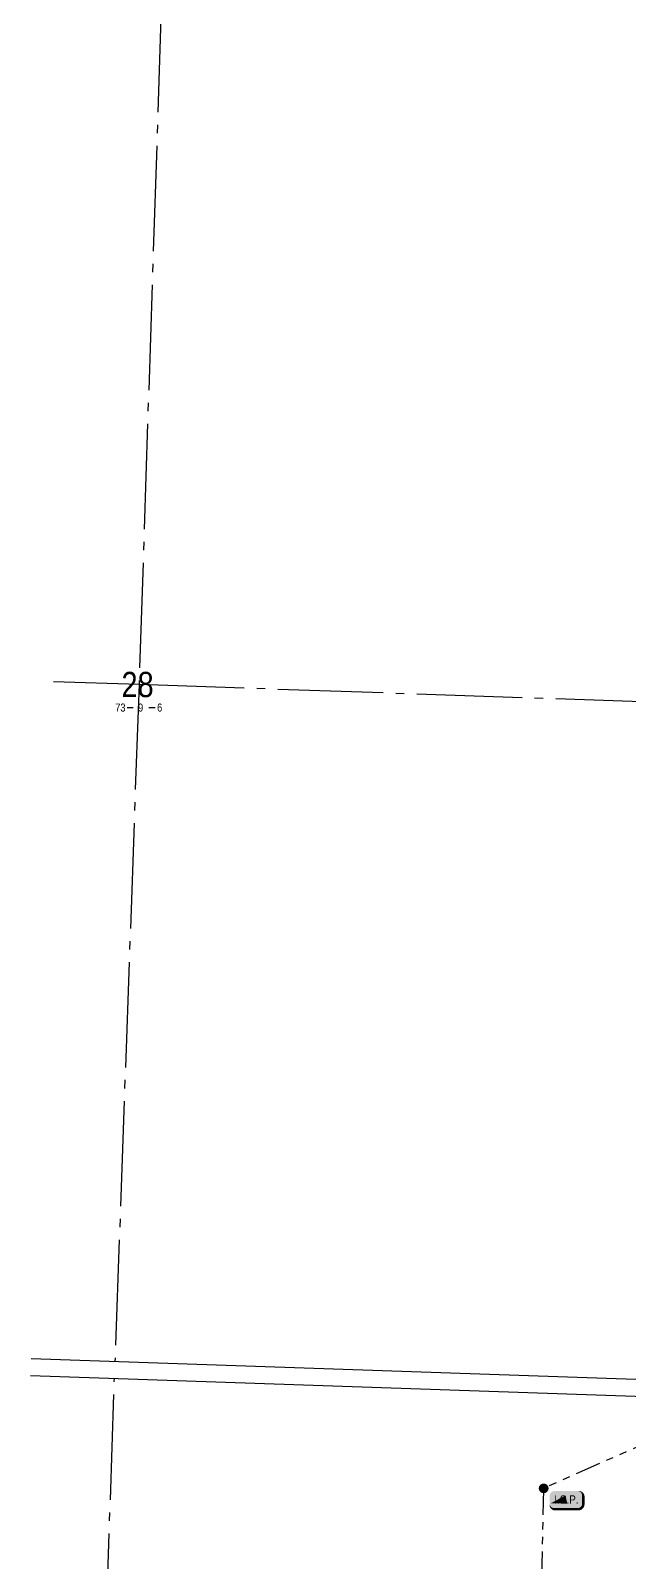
# Model space of a CAD drawing. Extents: x 352640 to 362586, y 6129835 to 6140596.
# Drawn here: x 352747 to 353458, y 6135419 to 6137237 of the extents above; entities that cross this region are included whole.
import ezdxf
from ezdxf.enums import TextEntityAlignment as Align

# ---------------------------------------------------------------- set-up
doc = ezdxf.new("R2010")
doc.units = 0
doc.header["$LTSCALE"] = 5
doc.linetypes.add('foc-DRILLPATH', pattern=[14.75, 6, -1.75, 1.75, -1.75, 1.75, -1.75])
doc.linetypes.add('foc-QUARTERLINE', pattern=[33, 25, -3, 2, -3])
for name, color, linetype in [('10', 1, 'Continuous'), ('9', 3, 'Continuous'), ('CG-NOTES', 7, 'Continuous'), ('L-MON', 1, 'Continuous'), ('L-QSEC', 8, 'foc-QUARTERLINE'), ('L-SEC', 7, 'Continuous'), ('L-SECLBL', 7, 'Continuous'), ('P-PDRILLPATH', 12, 'foc-DRILLPATH')]:
    doc.layers.add(name, color=color, linetype=linetype)
doc.styles.add('80', font='ARIALN.TTF', dxfattribs={"height": 10})
doc.styles.add('80L', font='ARIALN.TTF', dxfattribs={"height": 10})
doc.styles.add('SIMPLEX', font='ARIALN.TTF')

# ---------------------------------------------------------------- blocks, each defined once
blk = doc.blocks.new('*U55')
h = blk.add_hatch(color=254)
edge = h.paths.add_edge_path()
edge.add_line((-14, -11.5), (14, -11.5))
edge.add_arc((14, -5.5), 6, 270, 360)
edge.add_line((20, -5.5), (20, 4))
edge.add_arc((14, 4), 6, 0, 90)
edge.add_line((14, 10), (-14, 10))
edge.add_arc((-14, 4), 6, 90, 180)
edge.add_line((-20, 4), (-20, -5.5))
edge.add_arc((-14, -5.5), 6, 180, 270)
at = {"color": 1, "flags": 128}
blk.add_lwpolyline([(-18.6, -4.6, 0, 10, 0), (0, 0, 5, 5, 0)], format="xyseb", dxfattribs=at)
blk.add_lwpolyline([(-14, -11.5, 3, 3, 0), (14, -11.5, 3, 3, 0.414214), (20, -5.5, 3, 3, 0), (20, 4, 3, 0, 0.414214), (14, 10, 0, 0, 0), (-14, 10, 0, 0, 0.414214), (-20, 4, 0, 0, 0), (-20, -5.5, 0, 3, 0.414214)], format="xyseb", close=True, dxfattribs=at)
at = {"color": 1, "style": '80'}
blk.add_attdef('ENTER_TEXT_001', (-36, -5), '', height=10, dxfattribs=at)
blk = doc.blocks.new('plbh')
at = {"layer": 'L-MON'}
h = blk.add_hatch(color=255, dxfattribs=at)
h.dxf.hatch_style = 1
edge = h.paths.add_edge_path()
edge.add_arc((0, 0), 1.16, 0, 360)
h = blk.add_hatch(color=256, dxfattribs=at)
h.dxf.hatch_style = 1
h.paths.add_polyline_path([(-0.96, 0, 1), (0.96, 0, 1)])
h.paths.add_polyline_path([(0.91, 0, -1), (-0.91, 0, -1)], flags=16)
h.paths.add_polyline_path([(0.45, 0, -1), (-0.45, 0, -1)], flags=0)
h = blk.add_hatch(color=256, dxfattribs=at)
h.dxf.hatch_style = 1
h.paths.add_polyline_path([(-0.45, 0, 1), (0.45, 0, 1)])
h.paths.add_polyline_path([(0.4, 0, -1), (-0.4, 0, -1)], flags=16)
at = {"layer": 'L-MON', "color": 240}
for radius in [0.96, 0.91, 0.45, 0.4]:
    blk.add_circle((0, 0), radius, dxfattribs=at)
blk = doc.blocks.new('L-SECLBL')
at = {"layer": '9', "color": 7}
for p, q in [((-5.1, -27.8), (-12.3, -27.8)), ((20.7, -27.8), (13.5, -27.8))]:
    blk.add_line(p, q, dxfattribs=at)
at = {"layer": '10', "color": 2, "style": 'SIMPLEX'}
blk.add_attdef('SEC', text='', height=30, dxfattribs=at).set_placement((0, 0), align=Align.MIDDLE)
at = {"layer": '10', "color": 5, "style": '80L'}
blk.add_attdef('TWP', text='', height=9.5, dxfattribs=at).set_placement((-14.4, -27.4), align=Align.MIDDLE_RIGHT)
blk.add_attdef('RGE', text='', height=9.5, dxfattribs=at).set_placement((3.6, -27.4), align=Align.MIDDLE_CENTER)
blk.add_attdef('MER', text='', height=9.5, dxfattribs=at).set_placement((23.2, -27.4), align=Align.MIDDLE_LEFT)

msp = doc.modelspace()

# ---------------------------------------------------------------- linework, layer by layer
at = {"layer": 'L-QSEC'}
for p, q in [((352901.943, 6137265.152), (352875.467, 6136461.245)), ((352875.467, 6136461.245), (352846.947, 6135657.427))]:
    msp.add_line(p, q, dxfattribs=at)
at = {"layer": 'L-QSEC', "flags": 128}
for points in [[(352773.888, 6136464.717), (352875.467, 6136461.245)], [(352875.467, 6136461.245), (353676.896, 6136433.852)], [(352819.628, 6134833.661), (352846.234, 6135637.328)]]:
    msp.add_lwpolyline(points, dxfattribs=at)
at = {"layer": 'L-SEC', "flags": 128}
for points in [[(352747.467, 6135660.827), (353650.409, 6135629.965)], [(352746.804, 6135640.727), (353649.722, 6135609.865)]]:
    msp.add_lwpolyline(points, dxfattribs=at)
at = {"layer": 'P-PDRILLPATH', "flags": 128}
msp.add_lwpolyline([(353961.369, 6135775.315), (353355.874, 6135506.821), (353279.956, 6132518.842)], dxfattribs=at)

# ---------------------------------------------------------------- block references
at = {"layer": 'CG-NOTES', "color": 3}
ref = msp.add_blockref('*U55', (353382.899, 6135493.6), dxfattribs=dict(at, xscale=0.99974627, yscale=0.99974627, zscale=0.99974627))
ref.add_attrib('ENTER_TEXT_001', 'I.C.P.', (353368.523, 6135488.598), dxfattribs={"layer": '0', "color": 1, "height": 9.9975, "style": '80'})
at = {"layer": 'L-MON', "xscale": 4.998731350000004, "yscale": 4.998731350000004, "zscale": 4.998731350000004}
msp.add_blockref('plbh', (353355.874, 6135506.821), dxfattribs=at)
at = {"layer": 'L-SECLBL', "color": 1, "xscale": 0.99974627, "yscale": 0.99974627, "zscale": 0.99974627}
msp.add_blockref('L-SECLBL', (352873.794, 6136460.994), dxfattribs=at).add_auto_attribs({'SEC': '28', 'TWP': '73', 'RGE': '9', 'MER': '6'})

doc.saveas('drawing.dxf')
